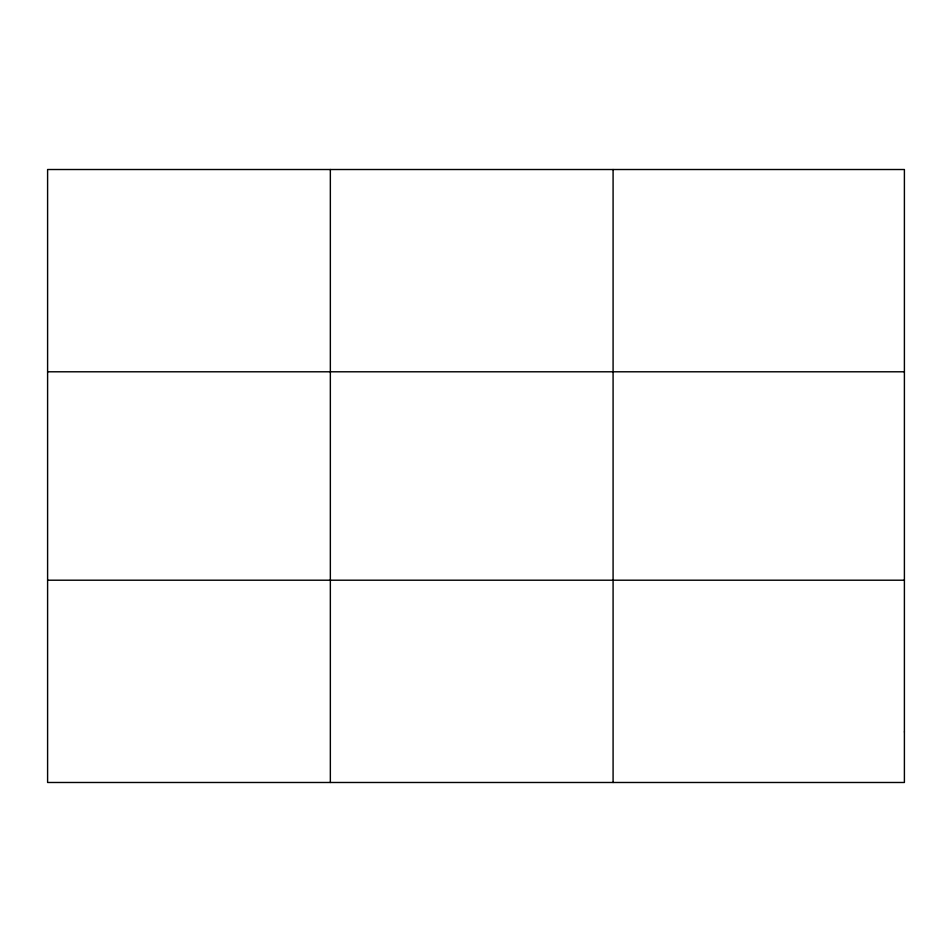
<?xml version="1.0" encoding="UTF-8"?>
<svg xmlns="http://www.w3.org/2000/svg" width="952" height="952" viewBox="0 0 952 952"><rect width="100%" height="100%" fill="white"/><g stroke="black" fill="none" stroke-linecap="round" stroke-linejoin="round"><path stroke-width="1.43" d="M330.344 169.515L330.344 782.484M613.088 169.515L613.088 782.484M47.6 371.792L904.4 371.792M47.6 580.208L904.4 580.208M904.4 731.909L904.4 782.484L47.6 782.484L47.6 169.515L904.4 169.515L904.4 731.909"/></g></svg>
